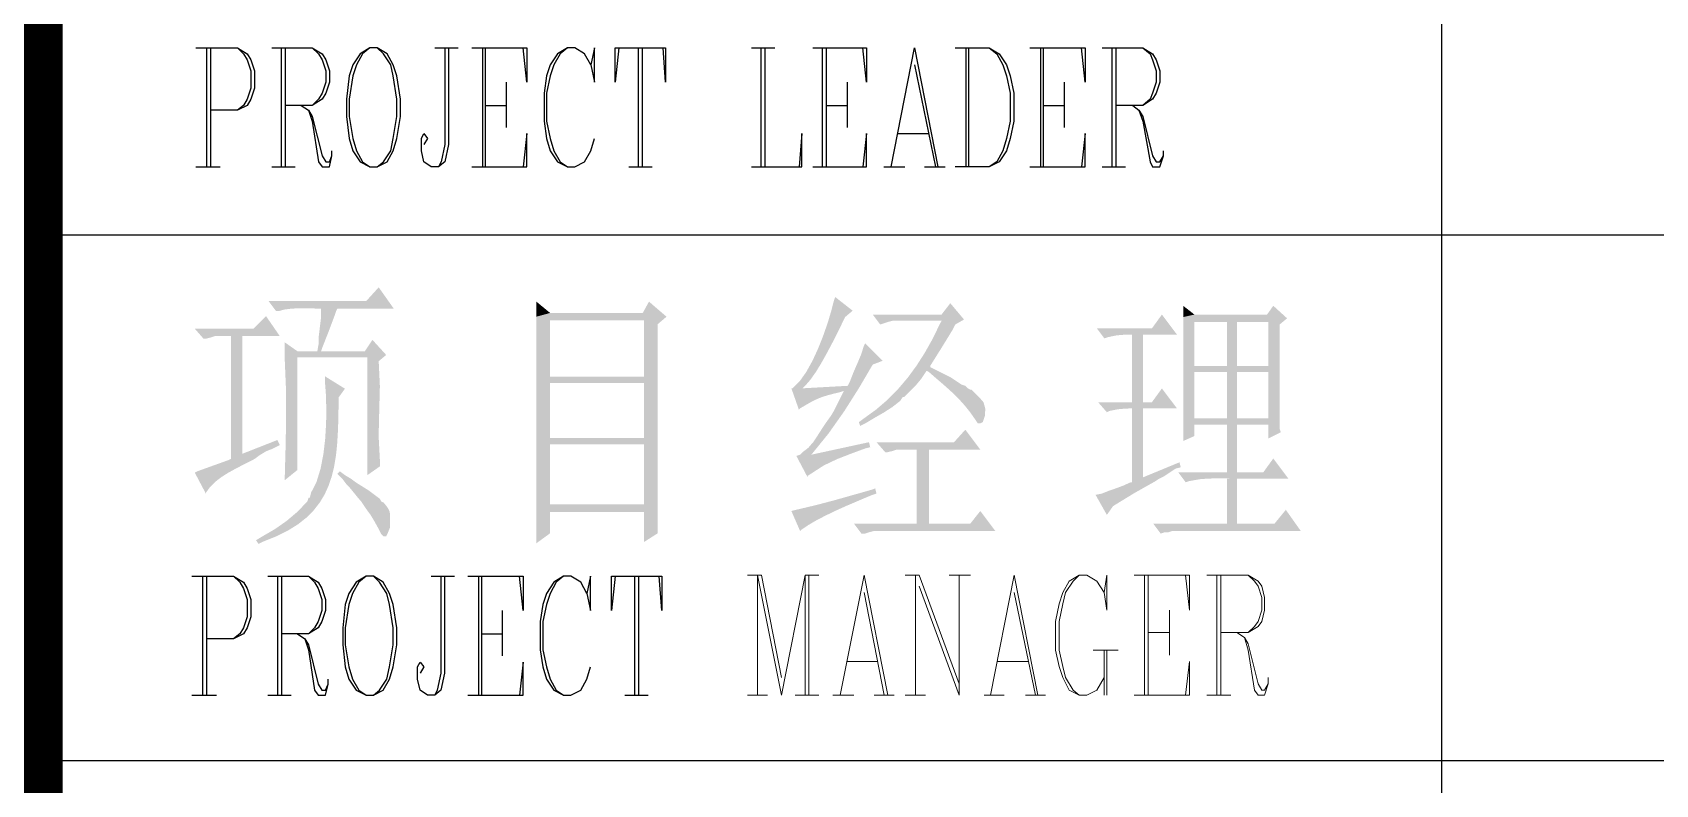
# Paper-space layout 'G2.00 图纸索引' of a CAD drawing. Header units: millimetres. Extents: x 0 to 841, y 0 to 594.
# Drawn here: x 760.15 to 784.85, y 74.63 to 86.08 of the extents above; entities that cross this region are included whole.
import ezdxf

# ---------------------------------------------------------------- set-up
doc = ezdxf.new("R2010")
doc.units = ezdxf.units.MM
for name, color, linetype in [('TB_A1$0$上海中建-图名', 7, 'Continuous'), ('TB_A1$0$上海中建-图框', 24, 'Continuous'), ('TB_A1$0$上海中建-图框字体', 11, 'Continuous')]:
    doc.layers.add(name, color=color, linetype=linetype)

# ---------------------------------------------------------------- blocks, each defined once
blk = doc.blocks.new('TB_A1$0$上海中建A1图框F版')
h = blk.add_hatch(color=11)
h.dxf.hatch_style = 2
h.paths.add_polyline_path([(76542, 8219.9), (76522.9, 8198.9), (76374.4, 8198.9), (76385.8, 8183.7), (76389.6, 8183.7), (76399, 8186.2), (76409.9, 8187.5), (76421.7, 8188), (76434.1, 8188), (76446.4, 8187.6), (76458.4, 8187.3), (76469.5, 8187.1), (76479.1, 8187.5), (76564.9, 8187.5)])
h = blk.add_hatch(color=11)
h.dxf.hatch_style = 2
h.paths.add_polyline_path([(77236.7, 8205.2), (77234.8, 8199.5), (77230.9, 8184.3), (77225.6, 8166.5), (77218.9, 8147.1), (77211.1, 8127.4), (77202.4, 8108.4), (77192.8, 8091.1), (77182.6, 8076.7), (77172, 8066.2), (77170.1, 8066.2), (77181.5, 8033.8), (77183.4, 8035.7), (77192.5, 8041), (77200, 8045.3), (77206.5, 8048.6), (77212.5, 8051.3), (77218.7, 8053.6), (77225.7, 8055.7), (77234, 8057.9), (77244.4, 8060.4), (77250.1, 8062.3), (77187.2, 8066.2), (77191, 8070), (77198.9, 8079), (77207.3, 8090.9), (77215.8, 8104.8), (77224.2, 8119.9), (77232.4, 8135.3), (77239.9, 8150.1), (77246.5, 8163.5), (77252, 8174.7), (77263.4, 8184.3)])
h = blk.add_hatch(color=11)
h.dxf.hatch_style = 2
h.paths.add_polyline_path([(76479.1, 8187.5), (76454.4, 8187.5), (76454.4, 8183.7), (76454, 8171.9), (76452.4, 8158.8), (76450.8, 8145.8), (76450.6, 8134.2), (76448.6, 8122.7), (76418.2, 8122.7), (76454.4, 8122.7), (76456.3, 8128.5), (76466, 8153.2), (76475.3, 8178), (76477.2, 8183.7)])
h = blk.add_hatch(color=11)
h.dxf.hatch_style = 2
h.paths.add_polyline_path([(76953.4, 8198.1), (76943.9, 8180.9), (76802.9, 8180.9), (76782, 8175.2), (76782, 8167.6), (76782, 8085.7), (76782, 8076.2), (76802.9, 8083.8), (76802.9, 8169.5), (76945.8, 8169.5), (76980.1, 8175.2)])
h = blk.add_hatch(color=11)
h.dxf.hatch_style = 2
h.paths.add_polyline_path([(76782, 8198.1), (76782, 8175.2), (76802.9, 8180.9)])
h = blk.add_hatch(color=11)
h.dxf.hatch_style = 2
h.paths.add_polyline_path([(77412, 8195.7), (77398.7, 8178.5), (77293.9, 8178.5), (77305.3, 8163.3), (77311, 8165.2), (77316.7, 8167.1), (77324.4, 8169), (77398.7, 8169), (77432.9, 8170.9)])
h = blk.add_hatch(color=11)
h.dxf.hatch_style = 2
h.paths.add_polyline_path([(77734.1, 8178.4), (77718.9, 8157.5), (77635, 8157.5), (77646.5, 8142.2), (77652.2, 8144.1), (77665.2, 8146.8), (77678.6, 8147.9), (77692, 8148), (77705.5, 8148), (77757, 8148)])
h = blk.add_hatch(color=11)
h.dxf.hatch_style = 2
h.paths.add_polyline_path([(77766.5, 8191.8), (77766.5, 8174.6), (77783.6, 8178.4)])
h = blk.add_hatch(color=11)
h.dxf.hatch_style = 2
h.paths.add_polyline_path([(77903.6, 8191.8), (77894.1, 8178.4), (77783.6, 8178.4), (77766.5, 8174.6), (77766.5, 8165.1), (77766.5, 8106), (77766.5, 8096.5), (77783.6, 8100.3), (77783.6, 8167), (77896, 8167), (77924.6, 8172.7)])
h = blk.add_hatch(color=11)
h.dxf.hatch_style = 2
h.paths.add_polyline_path([(76370.5, 8176.1), (76351.5, 8157), (76262, 8157), (76275.3, 8141.8), (76279.1, 8141.8), (76286.7, 8143.7), (76292.4, 8145.6), (76391.5, 8145.6)])
h = blk.add_hatch(color=11)
h.dxf.hatch_style = 2
h.paths.add_polyline_path([(76980.1, 8175.2), (76945.8, 8169.5), (76945.8, 8083.8), (76802.9, 8083.8), (76782, 8076.2), (76945.8, 8074.2), (76945.8, 7990.4), (76802.9, 7990.4), (76782, 7988.5), (76945.8, 7980.9), (76945.8, 7889.5), (76802.9, 7889.5), (76782, 7885.7), (76782, 7878), (76782, 7836.1), (76782, 7830.4), (76802.9, 7845.6), (76802.9, 7878), (76945.8, 7878), (76966.7, 7883.7), (76966.7, 8163.8)])
h = blk.add_hatch(color=11)
h.dxf.hatch_style = 2
h.paths.add_polyline_path([(77432.9, 8170.9), (77398.7, 8169), (77394.8, 8161.4), (77384.6, 8140.6), (77373.3, 8120.5), (77361, 8101.2), (77347.5, 8082.7), (77332.7, 8065.3), (77316.7, 8049), (77299.3, 8034), (77280.5, 8020.4), (77272.9, 8014.7), (77274.8, 8009), (77282.5, 8012.8), (77295.7, 8020.7), (77309.9, 8028.8), (77323.7, 8037.6), (77335.8, 8047.1), (77339.6, 8052.8), (77341.5, 8052.8), (77351.8, 8063), (77360.1, 8071.4), (77367.7, 8080.5), (77375.8, 8092.8), (77389.1, 8094.7), (77381.5, 8098.5), (77381.5, 8100.4), (77398.8, 8128), (77415.8, 8155.7), (77419.6, 8163.3)])
h = blk.add_hatch(color=11)
h.dxf.hatch_style = 2
h.paths.add_polyline_path([(77924.6, 8172.7), (77896, 8167), (77896, 8100.3), (77783.6, 8100.3), (77766.5, 8096.5), (77896, 8090.8), (77896, 8020.3), (77766.5, 8020.3), (77766.5, 8010.8), (77896, 8010.8), (77896, 7989.8), (77915.1, 7999.4), (77913.2, 8005.1), (77913.2, 8083.2), (77913.2, 8163.2)])
h = blk.add_hatch(color=11)
h.dxf.hatch_style = 2
h.paths.add_polyline_path([(77848.4, 8100.3), (77848.4, 8167), (77833.2, 8167), (77833.2, 8100.3)])
h = blk.add_hatch(color=11)
h.dxf.hatch_style = 2
h.paths.add_polyline_path([(76334.3, 8145.6), (76317.2, 8145.6), (76317.2, 7958.9), (76313.4, 7957), (76265.8, 7939.9), (76262, 7938), (76279.1, 7905.6), (76279.1, 7907.5), (76285.4, 7916.2), (76293.3, 7924), (76302.4, 7931), (76312.3, 7937.3), (76322.7, 7943.1), (76333.3, 7948.6), (76343.6, 7953.8), (76353.4, 7958.9), (76361, 7964.6), (76334.3, 7966.5)])
h = blk.add_hatch(color=11)
h.dxf.hatch_style = 2
h.paths.add_polyline_path([(76399.1, 8136.1), (76399.1, 8115.1), (76524.8, 8113.2), (76524.8, 7934.1), (76543.9, 7947.5), (76543.9, 7955.1), (76541.9, 7993.1), (76542.8, 8031.3), (76543.8, 8069.5), (76542, 8107.5), (76553.4, 8117), (76454.4, 8122.7), (76418.2, 8122.7)])
h = blk.add_hatch(color=11)
h.dxf.hatch_style = 2
h.paths.add_polyline_path([(76532.5, 8139.9), (76521, 8122.7), (76454.4, 8122.7), (76553.4, 8117)])
h = blk.add_hatch(color=11)
h.dxf.hatch_style = 2
h.paths.add_polyline_path([(77282.5, 8134.7), (77280.5, 8130.9), (77276.1, 8117.2), (77270.5, 8104), (77264.8, 8090.9), (77259.6, 8077.6), (77255.8, 8070), (77187.2, 8066.2), (77250.1, 8062.3), (77244.4, 8050.9), (77239.2, 8040.5), (77235.1, 8032.3), (77230.3, 8024.4), (77223.4, 8014.7), (77215.8, 8003.3), (77209.7, 7993.8), (77203.4, 7984.4), (77196.1, 7975.9), (77187.2, 7969), (77183.4, 7965.2), (77177.7, 7963.3), (77200.5, 7965.2), (77226.7, 7997.5), (77250.7, 8031.5), (77272.9, 8066.5), (77293.9, 8102.3), (77309.1, 8108.1)])
h = blk.add_hatch(color=11)
h.dxf.hatch_style = 2
h.paths.add_polyline_path([(77705.5, 8045.1), (77705.5, 8148), (77688.4, 8148), (77688.4, 8045.1)])
h = blk.add_hatch(color=11)
h.dxf.hatch_style = 2
h.paths.add_polyline_path([(76399.1, 8115.1), (76399.1, 8107.5), (76400.9, 8064), (76401.1, 8020.8), (76400.3, 7977.6), (76399.1, 7934.1), (76399.1, 7926.5), (76418.2, 7941.8), (76418.2, 8113.2), (76524.8, 8113.2)])
h = blk.add_hatch(color=11)
h.dxf.hatch_style = 2
h.paths.add_polyline_path([(76460.1, 8084.6), (76460.1, 8077), (76461.5, 8058.7), (76462.2, 8037.3), (76462, 8014), (76460.6, 7989.7), (76457.8, 7965.8), (76453.4, 7943.4), (76447.3, 7923.6), (76439.1, 7907.5), (76437.2, 7899.9), (76435.3, 7899.9), (76433.4, 7894.1), (76418.3, 7878.3), (76401.7, 7864.3), (76383.8, 7851.8), (76364.8, 7840.8), (76355.3, 7835.1), (76359.1, 7829.4), (76366.7, 7833.2), (76386.6, 7841.1), (76404, 7849.8), (76419.2, 7859.3), (76432.1, 7869.5), (76443.1, 7880.6), (76452.3, 7892.4), (76459.8, 7904.9), (76465.8, 7918.2), (76470.6, 7932.3), (76474.2, 7947.2), (76476.8, 7962.8), (76478.6, 7979.2), (76479.7, 7996.3), (76480.4, 8014.2), (76480.8, 8032.9), (76481, 8052.3), (76490.6, 8065.6)])
h = blk.add_hatch(color=11)
h.dxf.hatch_style = 2
h.paths.add_polyline_path([(77389.1, 8094.7), (77375.8, 8092.8), (77379.6, 8090.9), (77390.1, 8081.7), (77399.9, 8073.3), (77409, 8065.3), (77417.7, 8057.3), (77425.9, 8049), (77434, 8040), (77442, 8030), (77450.1, 8018.5), (77453.9, 8012.8), (77457.7, 8012.8), (77461.5, 8014.7), (77464.7, 8024.7), (77465.3, 8035.1), (77462.6, 8044.9), (77455.8, 8052.8), (77444.4, 8064.2), (77442.5, 8064.2), (77438.7, 8066.2), (77434.9, 8070), (77429.1, 8071.9), (77412, 8083.3), (77404.4, 8087.1), (77396.8, 8090.9)])
h = blk.add_hatch(color=11)
h.dxf.hatch_style = 2
h.paths.add_polyline_path([(77766.5, 8096.5), (77766.5, 8088.9), (77766.5, 8027.9), (77766.5, 8020.3), (77848.4, 8020.3), (77783.6, 8020.3), (77783.6, 8090.8), (77896, 8090.8)])
h = blk.add_hatch(color=11)
h.dxf.hatch_style = 2
h.paths.add_polyline_path([(77848.4, 8090.8), (77833.2, 8090.8), (77833.2, 8020.3), (77783.6, 8020.3), (77848.4, 8020.3)])
h = blk.add_hatch(color=11)
h.dxf.hatch_style = 2
h.paths.add_polyline_path([(76782, 8076.2), (76782, 8066.6), (76782, 8000), (76782, 7988.5), (76802.9, 7990.4), (76802.9, 8074.2), (76945.8, 8074.2)])
h = blk.add_hatch(color=11)
h.dxf.hatch_style = 2
h.paths.add_polyline_path([(77734.1, 8066), (77718.9, 8045.1), (77636.9, 8045.1), (77650.3, 8029.8), (77654.1, 8031.7), (77666.7, 8034.3), (77679.5, 8035.4), (77692.5, 8035.7), (77705.5, 8035.6), (77757, 8035.6)])
h = blk.add_hatch(color=11)
h.dxf.hatch_style = 2
h.paths.add_polyline_path([(77705.5, 8035.6), (77688.4, 8035.6), (77688.4, 7923.2), (77686.5, 7923.2), (77674.7, 7917.9), (77663.8, 7913.9), (77653.3, 7910.2), (77642.7, 7906), (77633.1, 7904.1), (77650.3, 7873.6), (77659.8, 7887), (77692, 7906.7), (77724.6, 7925.1), (77730.3, 7928.9), (77705.5, 7930.8)])
h = blk.add_hatch(color=11)
h.dxf.hatch_style = 2
h.paths.add_polyline_path([(77766.5, 8010.8), (77766.5, 7986), (77783.6, 7993.6), (77783.6, 8010.8), (77896, 8010.8)])
h = blk.add_hatch(color=11)
h.dxf.hatch_style = 2
h.paths.add_polyline_path([(77848.4, 7938.4), (77848.4, 8010.8), (77833.2, 8010.8), (77833.2, 7938.4)])
h = blk.add_hatch(color=11)
h.dxf.hatch_style = 2
h.paths.add_polyline_path([(76387.7, 7987.5), (76334.3, 7966.5), (76361, 7964.6), (76370.5, 7970.3), (76380.1, 7974.1), (76391.5, 7979.9)])
h = blk.add_hatch(color=11)
h.dxf.hatch_style = 2
h.paths.add_polyline_path([(76782, 7988.5), (76782, 7977.1), (76782, 7893.3), (76782, 7885.7), (76802.9, 7889.5), (76802.9, 7980.9), (76945.8, 7980.9)])
h = blk.add_hatch(color=11)
h.dxf.hatch_style = 2
h.paths.add_polyline_path([(77288.2, 7984.2), (77200.5, 7965.2), (77177.7, 7963.3), (77194.8, 7930.9), (77194.8, 7932.8), (77200.5, 7936.6), (77219.6, 7948.9), (77240, 7958.6), (77261.1, 7966.8), (77282.5, 7974.7), (77290.1, 7976.6)])
h = blk.add_hatch(color=11)
h.dxf.hatch_style = 2
h.paths.add_polyline_path([(77434.9, 8003.3), (77417.7, 7984.2), (77299.6, 7984.2), (77312.9, 7969), (77316.7, 7969), (77324.4, 7970.9), (77330.1, 7972.8), (77457.7, 7972.8)])
h = blk.add_hatch(color=11)
h.dxf.hatch_style = 2
h.paths.add_polyline_path([(77379.6, 7860.4), (77379.6, 7972.8), (77360.6, 7972.8), (77360.6, 7860.4)])
h = blk.add_hatch(color=11)
h.dxf.hatch_style = 2
h.paths.add_polyline_path([(77903.6, 7959.4), (77888.4, 7938.4), (77758.9, 7938.4), (77770.3, 7923.2), (77776, 7925.1), (77793.8, 7928.2), (77811.9, 7929.1), (77830.2, 7929), (77848.4, 7928.9), (77926.5, 7928.9)])
h = blk.add_hatch(color=11)
h.dxf.hatch_style = 2
h.paths.add_polyline_path([(76482.9, 7939.9), (76479.1, 7936), (76486.7, 7928.4), (76492.5, 7920.8), (76498, 7914.9), (76504, 7907.6), (76509.9, 7900.3), (76515.3, 7894.1), (76522.9, 7882.7), (76529.2, 7874.2), (76535.2, 7864.3), (76540.8, 7854.2), (76545.8, 7844.6), (76549.6, 7840.8), (76553.4, 7840.8), (76555.3, 7844.6), (76559.1, 7854.1), (76559, 7861.1), (76559.2, 7866.5), (76559.4, 7871), (76559.3, 7874.8), (76558.6, 7878.4), (76557, 7882.2), (76554.1, 7886.7), (76549.6, 7892.2), (76545.8, 7894.1), (76543.9, 7897.9), (76526.3, 7911.1), (76507.7, 7922.7), (76500.1, 7928.4), (76490.6, 7934.1)])
h = blk.add_hatch(color=11)
h.dxf.hatch_style = 2
h.paths.add_polyline_path([(77760.8, 7953.6), (77705.5, 7930.8), (77730.3, 7928.9), (77737.9, 7932.7), (77755.1, 7944.1), (77762.7, 7946)])
h = blk.add_hatch(color=11)
h.dxf.hatch_style = 2
h.paths.add_polyline_path([(77297.7, 7913.8), (77292, 7911.8), (77263.1, 7903.6), (77235.1, 7895.7), (77206.9, 7888.3), (77177.7, 7881.4), (77170.1, 7879.5), (77183.4, 7849), (77185.3, 7850.9), (77195.7, 7858), (77208.3, 7865.4), (77222.5, 7872.7), (77237.6, 7880), (77252.9, 7886.9), (77267.9, 7893.3), (77281.7, 7899.2), (77293.9, 7904.2), (77299.6, 7906.1)])
h = blk.add_hatch(color=11)
h.dxf.hatch_style = 2
h.paths.add_polyline_path([(77848.4, 7860.3), (77848.4, 7928.9), (77833.2, 7928.9), (77833.2, 7860.3)])
h = blk.add_hatch(color=11)
h.dxf.hatch_style = 2
h.paths.add_polyline_path([(76966.7, 7883.7), (76945.8, 7878), (76945.8, 7832.3), (76966.7, 7845.6), (76966.7, 7874.2)])
h = blk.add_hatch(color=11)
h.dxf.hatch_style = 2
h.paths.add_polyline_path([(77922.7, 7881.3), (77905.5, 7860.3), (77720.8, 7860.3), (77732.2, 7845.1), (77737.9, 7847), (77743.6, 7847), (77749.3, 7848.9), (77945.6, 7848.9)])
h = blk.add_hatch(color=11)
h.dxf.hatch_style = 2
h.paths.add_polyline_path([(77457.7, 7879.5), (77442.5, 7860.4), (77265.3, 7860.4), (77276.7, 7845.2), (77282.5, 7845.2), (77288.2, 7847.1), (77295.8, 7849), (77480.6, 7849)])
at = {"color": 11, "lineweight": 0}
for points in [[(77103.5, 7782.1), (77124.4, 7782.1)], [(77118.7, 7599.2), (77118.7, 7782.1)], [(77118.7, 7782.1), (77154.9, 7599.2), (77191.1, 7782.1), (77191.1, 7599.2)], [(77124.4, 7782.1), (77154.9, 7625.9)], [(77191.1, 7782.1), (77212.1, 7782.1)], [(77196.8, 7599.2), (77196.8, 7782.1)], [(77280.7, 7782.1), (77244.5, 7599.2)], [(77280.7, 7782.1), (77316.8, 7599.2)], [(77343.5, 7782.1), (77364.5, 7782.1)], [(77358.8, 7599.2), (77358.8, 7782.1)], [(77364.5, 7782.1), (77425.4, 7616.4)], [(77364.5, 7765), (77425.4, 7599.2), (77425.4, 7782.1)], [(77410.2, 7782.1), (77442.6, 7782.1)], [(77509.3, 7782.1), (77473.1, 7599.2)], [(77509.3, 7782.1), (77545.4, 7599.2)], [(77646.4, 7755.4), (77650.2, 7728.8), (77650.2, 7782.1), (77646.4, 7755.4), (77635, 7772.6), (77619.7, 7782.1), (77608.3, 7782.1), (77593.1, 7772.6), (77583.5, 7755.4), (77577.8, 7738.3), (77572.1, 7711.6), (77572.1, 7667.8), (77577.8, 7643), (77583.5, 7625.9), (77593.1, 7606.8), (77608.3, 7599.2), (77619.7, 7599.2), (77635, 7606.8), (77646.4, 7625.9)], [(77608.3, 7782.1), (77598.8, 7772.6), (77587.4, 7755.4), (77583.5, 7738.3), (77577.8, 7711.6), (77577.8, 7667.8), (77583.5, 7643), (77587.4, 7625.9), (77598.8, 7606.8), (77608.3, 7599.2)], [(77692.1, 7782.1), (77776, 7782.1), (77776, 7728.8), (77770.2, 7782.1)], [(77707.4, 7599.2), (77707.4, 7782.1)], [(77713.1, 7782.1), (77713.1, 7599.2)], [(77802.6, 7782.1), (77865.5, 7782.1), (77880.7, 7772.6), (77886.4, 7765), (77890.3, 7747.8), (77890.3, 7728.8), (77886.4, 7711.6), (77880.7, 7704), (77865.5, 7694.5), (77823.6, 7694.5)], [(77817.9, 7599.2), (77817.9, 7782.1)], [(77823.6, 7782.1), (77823.6, 7599.2)], [(77865.5, 7782.1), (77875, 7772.6), (77880.7, 7765), (77886.4, 7747.8), (77886.4, 7728.8), (77880.7, 7711.6), (77875, 7704), (77865.5, 7694.5)], [(77280.7, 7755.4), (77311.1, 7599.2)], [(77509.3, 7755.4), (77541.6, 7599.2)], [(77745.5, 7728.8), (77745.5, 7660.2)], [(77713.1, 7694.5), (77745.5, 7694.5)], [(77848.3, 7694.5), (77859.8, 7686.8), (77865.5, 7677.3), (77880.7, 7616.4), (77886.4, 7606.8), (77890.3, 7606.8), (77896, 7616.4)], [(77859.8, 7686.8), (77865.5, 7667.8), (77875, 7606.8), (77880.7, 7599.2), (77890.3, 7599.2), (77896, 7616.4), (77896, 7625.9)], [(77629.3, 7667.8), (77667.4, 7667.8)], [(77646.4, 7667.8), (77646.4, 7599.2)], [(77650.2, 7667.8), (77650.2, 7599.2)], [(77254, 7650.7), (77301.6, 7650.7)], [(77484.5, 7650.7), (77530.2, 7650.7)], [(77692.1, 7599.2), (77776, 7599.2), (77776, 7650.7), (77770.2, 7599.2)], [(77103.5, 7599.2), (77134, 7599.2)], [(77175.9, 7599.2), (77212.1, 7599.2)], [(77233, 7599.2), (77265.4, 7599.2)], [(77295.9, 7599.2), (77326.4, 7599.2)], [(77343.5, 7599.2), (77374, 7599.2)], [(77463.5, 7599.2), (77494, 7599.2)], [(77526.4, 7599.2), (77556.9, 7599.2)], [(77802.6, 7599.2), (77838.8, 7599.2)]]:
    blk.add_lwpolyline(points, dxfattribs=at)
at = {"layer": 'TB_A1$0$上海中建-图框'}
for p, q in [((76060, 1100), (76060, 58300)), ((78160, 1100), (78160, 12300)), ((76030, 8300), (83000, 8300)), ((76060, 7500), (83000, 7500))]:
    blk.add_line(p, q, dxfattribs=at)
at = {"layer": 'TB_A1$0$上海中建-图框', "const_width": 60}
blk.add_lwpolyline([(76030, 1100), (76030, 58300)], dxfattribs=at)
at = {"layer": 'TB_A1$0$上海中建-图框字体'}
for points in [[(76263.5, 8584.5), (76327, 8584.5), (76341.9, 8575.2), (76347.5, 8565.9), (76353.1, 8549.1), (76353.1, 8522.9), (76347.5, 8506.1), (76341.9, 8496.8), (76327, 8489.3), (76285.9, 8489.3)], [(76280.3, 8403.4), (76280.3, 8584.5)], [(76285.9, 8584.5), (76285.9, 8403.4)], [(76327, 8584.5), (76336.3, 8575.2), (76341.9, 8565.9), (76347.5, 8549.1), (76347.5, 8522.9), (76341.9, 8506.1), (76336.3, 8496.8), (76327, 8489.3)], [(76379.2, 8584.5), (76440.8, 8584.5), (76455.8, 8575.2), (76461.4, 8565.9), (76467, 8549.1), (76467, 8532.3), (76461.4, 8515.5), (76455.8, 8506.1), (76440.8, 8496.8), (76399.8, 8496.8)], [(76394.2, 8403.4), (76394.2, 8584.5)], [(76399.8, 8584.5), (76399.8, 8403.4)], [(76440.8, 8584.5), (76450.2, 8575.2), (76455.8, 8565.9), (76461.4, 8549.1), (76461.4, 8532.3), (76455.8, 8515.5), (76450.2, 8506.1), (76440.8, 8496.8)], [(76528.6, 8584.5), (76513.7, 8575.2), (76502.5, 8558.4), (76496.9, 8541.6), (76493.1, 8506.1), (76493.1, 8480), (76496.9, 8446.4), (76502.5, 8427.7), (76513.7, 8410.9), (76528.6, 8403.4), (76539.8, 8403.4), (76554.7, 8410.9), (76564.1, 8427.7), (76569.7, 8446.4), (76575.3, 8480), (76575.3, 8506.1), (76569.7, 8541.6), (76564.1, 8558.4), (76554.7, 8575.2), (76539.8, 8584.5), (76528.6, 8584.5), (76517.4, 8575.2), (76508.1, 8558.4), (76502.5, 8541.6), (76496.9, 8506.1), (76496.9, 8480), (76502.5, 8446.4), (76508.1, 8427.7), (76517.4, 8410.9), (76528.6, 8403.4)], [(76539.8, 8403.4), (76549.1, 8410.9), (76560.3, 8427.7), (76564.1, 8446.4), (76569.7, 8480), (76569.7, 8506.1), (76564.1, 8541.6), (76560.3, 8558.4), (76549.1, 8575.2), (76539.8, 8584.5)], [(76648.1, 8584.5), (76648.1, 8437.1), (76642.5, 8410.9), (76633.1, 8403.4), (76621.9, 8403.4), (76610.7, 8410.9), (76607, 8427.7), (76607, 8446.4), (76610.7, 8453.9), (76616.3, 8446.4), (76610.7, 8437.1)], [(76627.5, 8584.5), (76663, 8584.5)], [(76642.5, 8584.5), (76642.5, 8437.1), (76636.9, 8410.9), (76633.1, 8403.4)], [(76683.6, 8584.5), (76767.6, 8584.5), (76767.6, 8532.3), (76762, 8584.5)], [(76700.4, 8403.4), (76700.4, 8584.5)], [(76704.1, 8584.5), (76704.1, 8403.4)], [(76864.7, 8558.4), (76870.3, 8532.3), (76870.3, 8584.5), (76864.7, 8558.4), (76855.3, 8575.2), (76840.4, 8584.5), (76829.2, 8584.5), (76814.3, 8575.2), (76803, 8558.4), (76797.4, 8541.6), (76793.7, 8515.5), (76793.7, 8472.5), (76797.4, 8446.4), (76803, 8427.7), (76814.3, 8410.9), (76829.2, 8403.4), (76840.4, 8403.4), (76855.3, 8410.9), (76864.7, 8427.7), (76870.3, 8446.4)], [(76829.2, 8584.5), (76818, 8575.2), (76808.6, 8558.4), (76803, 8541.6), (76797.4, 8515.5), (76797.4, 8472.5), (76803, 8446.4), (76808.6, 8427.7), (76818, 8410.9), (76829.2, 8403.4)], [(76907.6, 8584.5), (76902, 8532.3), (76902, 8584.5), (76978.5, 8584.5), (76978.5, 8532.3), (76974.8, 8584.5)], [(76937.5, 8403.4), (76937.5, 8584.5)], [(76943.1, 8584.5), (76943.1, 8403.4)], [(77109.2, 8584.5), (77144.7, 8584.5)], [(77124.2, 8403.4), (77124.2, 8584.5)], [(77129.8, 8584.5), (77129.8, 8403.4)], [(77202.6, 8584.5), (77284.7, 8584.5), (77284.7, 8532.3), (77279.1, 8584.5)], [(77217.5, 8403.4), (77217.5, 8584.5)], [(77223.1, 8584.5), (77223.1, 8403.4)], [(77322.1, 8403.4), (77357.6, 8584.5), (77393, 8403.4)], [(77419.2, 8584.5), (77471.4, 8584.5), (77486.4, 8575.2), (77497.6, 8558.4), (77503.2, 8541.6), (77508.8, 8515.5), (77508.8, 8472.5), (77503.2, 8446.4), (77497.6, 8427.7), (77486.4, 8410.9), (77471.4, 8403.4), (77419.2, 8403.4)], [(77436, 8403.4), (77436, 8584.5)], [(77439.7, 8584.5), (77439.7, 8403.4)], [(77471.4, 8584.5), (77482.6, 8575.2), (77492, 8558.4), (77497.6, 8541.6), (77503.2, 8515.5), (77503.2, 8472.5), (77497.6, 8446.4), (77492, 8427.7), (77482.6, 8410.9), (77471.4, 8403.4)], [(77533.1, 8584.5), (77617.1, 8584.5), (77617.1, 8532.3), (77611.5, 8584.5)], [(77549.9, 8403.4), (77549.9, 8584.5)], [(77553.6, 8584.5), (77553.6, 8403.4)], [(77643.2, 8584.5), (77704.8, 8584.5), (77719.8, 8575.2), (77725.4, 8565.9), (77731, 8549.1), (77731, 8532.3), (77725.4, 8515.5), (77719.8, 8506.1), (77704.8, 8496.8), (77663.8, 8496.8)], [(77658.2, 8403.4), (77658.2, 8584.5)], [(77663.8, 8584.5), (77663.8, 8403.4)], [(77704.8, 8584.5), (77716, 8575.2), (77719.8, 8565.9), (77725.4, 8549.1), (77725.4, 8532.3), (77719.8, 8515.5), (77716, 8506.1), (77704.8, 8496.8)], [(77357.6, 8558.4), (77389.3, 8403.4)], [(76735.8, 8532.3), (76735.8, 8463.2)], [(77254.9, 8532.3), (77254.9, 8463.2)], [(77585.3, 8532.3), (77585.3, 8463.2)], [(76424, 8496.8), (76435.2, 8489.3), (76440.8, 8480), (76455.8, 8420.2), (76461.4, 8410.9), (76467, 8410.9), (76470.7, 8420.2)], [(76435.2, 8489.3), (76440.8, 8472.5), (76450.2, 8410.9), (76455.8, 8403.4), (76467, 8403.4), (76470.7, 8420.2), (76470.7, 8427.7)], [(76704.1, 8496.8), (76735.8, 8496.8)], [(77223.1, 8496.8), (77254.9, 8496.8)], [(77553.6, 8496.8), (77585.3, 8496.8)], [(77689.9, 8496.8), (77699.2, 8489.3), (77704.8, 8480), (77719.8, 8420.2), (77725.4, 8410.9), (77731, 8410.9), (77736.6, 8420.2)], [(77699.2, 8489.3), (77704.8, 8472.5), (77716, 8410.9), (77719.8, 8403.4), (77731, 8403.4), (77736.6, 8420.2), (77736.6, 8427.7)], [(76683.6, 8403.4), (76767.6, 8403.4), (76767.6, 8453.9), (76762, 8403.4)], [(77109.2, 8403.4), (77185.8, 8403.4), (77185.8, 8453.9), (77182.1, 8403.4)], [(77202.6, 8403.4), (77284.7, 8403.4), (77284.7, 8453.9), (77279.1, 8403.4)], [(77331.4, 8453.9), (77378.1, 8453.9)], [(77533.1, 8403.4), (77617.1, 8403.4), (77617.1, 8453.9), (77611.5, 8403.4)], [(76263.5, 8403.4), (76300.8, 8403.4)], [(76379.2, 8403.4), (76414.7, 8403.4)], [(76922.5, 8403.4), (76958, 8403.4)], [(77310.9, 8403.4), (77342.6, 8403.4)], [(77372.5, 8403.4), (77404.2, 8403.4)], [(77643.2, 8403.4), (77678.7, 8403.4)], [(76257.7, 7780.3), (76321.2, 7780.3), (76336.1, 7771), (76341.7, 7761.7), (76347.3, 7744.8), (76347.3, 7718.7), (76341.7, 7701.9), (76336.1, 7692.6), (76321.2, 7685.1), (76280.1, 7685.1)], [(76274.5, 7599.2), (76274.5, 7780.3)], [(76280.1, 7780.3), (76280.1, 7599.2)], [(76321.2, 7780.3), (76330.5, 7771), (76336.1, 7761.7), (76341.7, 7744.8), (76341.7, 7718.7), (76336.1, 7701.9), (76330.5, 7692.6), (76321.2, 7685.1)], [(76373.5, 7780.3), (76435.1, 7780.3), (76450, 7771), (76455.6, 7761.7), (76461.2, 7744.8), (76461.2, 7728), (76455.6, 7711.2), (76450, 7701.9), (76435.1, 7692.6), (76394, 7692.6)], [(76388.4, 7599.2), (76388.4, 7780.3)], [(76394, 7780.3), (76394, 7599.2)], [(76435.1, 7780.3), (76444.4, 7771), (76450, 7761.7), (76455.6, 7744.8), (76455.6, 7728), (76450, 7711.2), (76444.4, 7701.9), (76435.1, 7692.6)], [(76522.8, 7780.3), (76507.9, 7771), (76496.7, 7754.2), (76491.1, 7737.4), (76487.4, 7701.9), (76487.4, 7675.8), (76491.1, 7642.2), (76496.7, 7623.5), (76507.9, 7606.7), (76522.8, 7599.2), (76534, 7599.2), (76549, 7606.7), (76558.3, 7623.5), (76563.9, 7642.2), (76569.5, 7675.8), (76569.5, 7701.9), (76563.9, 7737.4), (76558.3, 7754.2), (76549, 7771), (76534, 7780.3), (76522.8, 7780.3), (76511.6, 7771), (76502.3, 7754.2), (76496.7, 7737.4), (76491.1, 7701.9), (76491.1, 7675.8), (76496.7, 7642.2), (76502.3, 7623.5), (76511.6, 7606.7), (76522.8, 7599.2)], [(76534, 7599.2), (76543.4, 7606.7), (76554.6, 7623.5), (76558.3, 7642.2), (76563.9, 7675.8), (76563.9, 7701.9), (76558.3, 7737.4), (76554.6, 7754.2), (76543.4, 7771), (76534, 7780.3)], [(76642.3, 7780.3), (76642.3, 7632.8), (76636.7, 7606.7), (76627.4, 7599.2), (76616.2, 7599.2), (76605, 7606.7), (76601.3, 7623.5), (76601.3, 7642.2), (76605, 7649.6), (76610.6, 7642.2), (76605, 7632.8)], [(76621.8, 7780.3), (76657.3, 7780.3)], [(76636.7, 7780.3), (76636.7, 7632.8), (76631.1, 7606.7), (76627.4, 7599.2)], [(76677.8, 7780.3), (76761.8, 7780.3), (76761.8, 7728), (76756.2, 7780.3)], [(76694.6, 7599.2), (76694.6, 7780.3)], [(76698.3, 7780.3), (76698.3, 7599.2)], [(76858.9, 7754.2), (76864.5, 7728), (76864.5, 7780.3), (76858.9, 7754.2), (76849.6, 7771), (76834.6, 7780.3), (76823.4, 7780.3), (76808.5, 7771), (76797.3, 7754.2), (76791.7, 7737.4), (76788, 7711.2), (76788, 7668.3), (76791.7, 7642.2), (76797.3, 7623.5), (76808.5, 7606.7), (76823.4, 7599.2), (76834.6, 7599.2), (76849.6, 7606.7), (76858.9, 7623.5), (76864.5, 7642.2)], [(76823.4, 7780.3), (76812.2, 7771), (76802.9, 7754.2), (76797.3, 7737.4), (76791.7, 7711.2), (76791.7, 7668.3), (76797.3, 7642.2), (76802.9, 7623.5), (76812.2, 7606.7), (76823.4, 7599.2)], [(76901.8, 7780.3), (76896.2, 7728), (76896.2, 7780.3), (76972.8, 7780.3), (76972.8, 7728), (76969.1, 7780.3)], [(76931.7, 7599.2), (76931.7, 7780.3)], [(76937.3, 7780.3), (76937.3, 7599.2)], [(76730.1, 7728), (76730.1, 7659)], [(76418.3, 7692.6), (76429.5, 7685.1), (76435.1, 7675.8), (76450, 7616), (76455.6, 7606.7), (76461.2, 7606.7), (76465, 7616)], [(76429.5, 7685.1), (76435.1, 7668.3), (76444.4, 7606.7), (76450, 7599.2), (76461.2, 7599.2), (76465, 7616), (76465, 7623.5)], [(76698.3, 7692.6), (76730.1, 7692.6)], [(76677.8, 7599.2), (76761.8, 7599.2), (76761.8, 7649.6), (76756.2, 7599.2)], [(76257.7, 7599.2), (76295.1, 7599.2)], [(76373.5, 7599.2), (76409, 7599.2)], [(76916.8, 7599.2), (76952.3, 7599.2)]]:
    blk.add_lwpolyline(points, dxfattribs=at)
blk = doc.blocks.new('TB_A1', base_point=(71770.76, 112758.286))
at = {"layer": 'TB_A1$0$上海中建-图名', "xscale": 0.01, "yscale": 0.01, "zscale": 0.01}
blk.add_blockref('TB_A1$0$上海中建A1图框F版', (0, 0), dxfattribs=at)

psp = doc.layouts.new('G2.00 图纸索引')

# ---------------------------------------------------------------- block references
psp.add_blockref('TB_A1', (71770.76, 112758.286))

doc.saveas('drawing.dxf')
